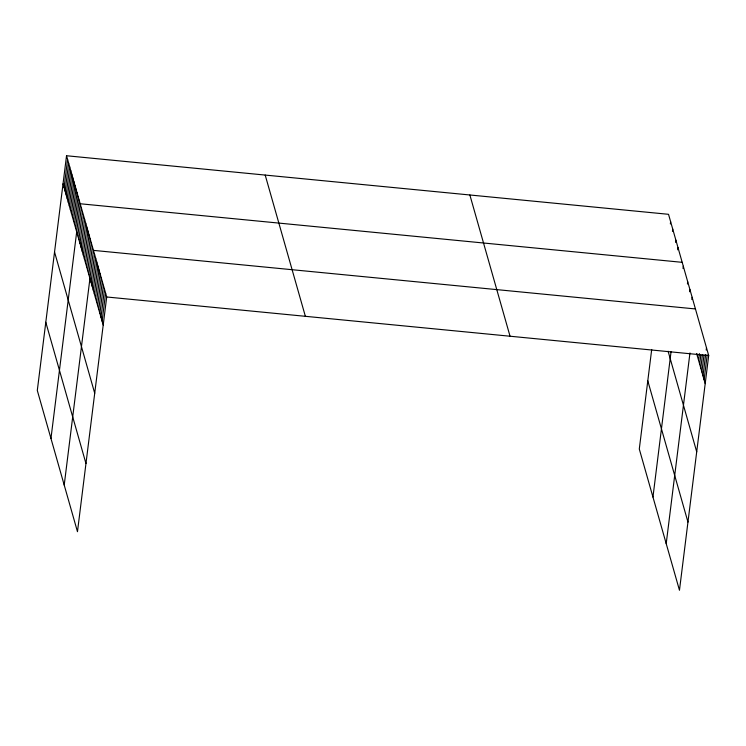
<?xml version="1.0" encoding="UTF-8"?>
<svg xmlns="http://www.w3.org/2000/svg" width="746" height="746" viewBox="0 0 746 746"><rect width="100%" height="100%" fill="white"/><g stroke="black" fill="none" stroke-linecap="round" stroke-linejoin="round"><path stroke-width="1.12" d="M66.534 155.746L37.3 390.447L77.472 531.693L106.706 296.983L66.534 155.746L668.528 214.307L708.7 355.553L679.466 590.254L639.294 449.017L651.696 349.492M64.081 187.526L67.588 159.439M65.135 191.218L68.632 163.132M66.189 194.911L69.686 166.824M67.233 198.613L70.739 170.517M68.287 202.306L71.784 174.21M69.341 205.999L72.838 177.902M70.385 209.691L73.891 181.604M71.439 213.384L74.936 185.297M72.493 217.077L75.989 188.99M73.537 220.769L77.043 192.682M74.591 224.471L78.088 196.375M75.644 228.164L79.141 200.068M50.961 438.471L80.195 203.761L682.189 262.331M77.798 235.736L81.295 207.649M78.899 239.625L82.405 211.538M80.008 243.504L83.505 215.417M81.109 247.392L84.606 219.305M82.219 251.281L85.715 223.185M83.319 255.16L86.816 227.073M84.429 259.048L87.925 230.952M85.529 262.928L89.026 234.841M86.639 266.816L90.135 238.72M87.739 270.695L91.236 242.609M88.839 274.584L92.345 246.488M64.212 485.077L93.446 250.376L695.44 308.947M91.049 282.352L94.556 254.255M92.159 286.231L95.656 258.144M93.259 290.119L96.756 262.023M94.369 293.999L97.866 265.912M95.469 297.887L98.966 269.8M96.579 301.766L100.076 273.679M97.679 305.655L101.176 277.568M98.789 309.543L102.286 281.447M99.889 313.423L103.386 285.336M100.99 317.311L104.496 289.215M102.099 321.19L105.596 293.103M670.356 223.949L670.635 221.702M672.454 231.335L672.733 229.087M675.606 242.413L675.885 240.165M677.704 249.807L677.983 247.56M652.955 497.041L671.046 351.786M683.01 268.467L683.289 266.219M687.43 284.002L687.709 281.755M689.64 291.77L689.919 289.523M691.85 299.538L692.129 297.29M666.206 543.648L689.966 352.942M697.473 356.457L697.752 354.21M698.573 360.337L699.412 353.595M699.673 364.225L700.802 355.236M700.783 368.104L702.462 354.62M701.883 371.993L703.991 355.143M702.993 375.881L705.651 354.527M706.21 350.033L706.49 347.785M704.093 379.761L707.18 355.04M106.706 296.983L708.7 355.553M696.643 353.539L705.203 383.649M668.099 351.217L696.708 451.824M647.789 380.833L687.961 522.079M469.868 194.986L510.04 336.222M265.194 175.068L305.366 316.313M63.037 183.833L103.2 325.079M54.542 252.017L94.714 393.254M45.795 322.263L85.958 463.508"/></g></svg>
